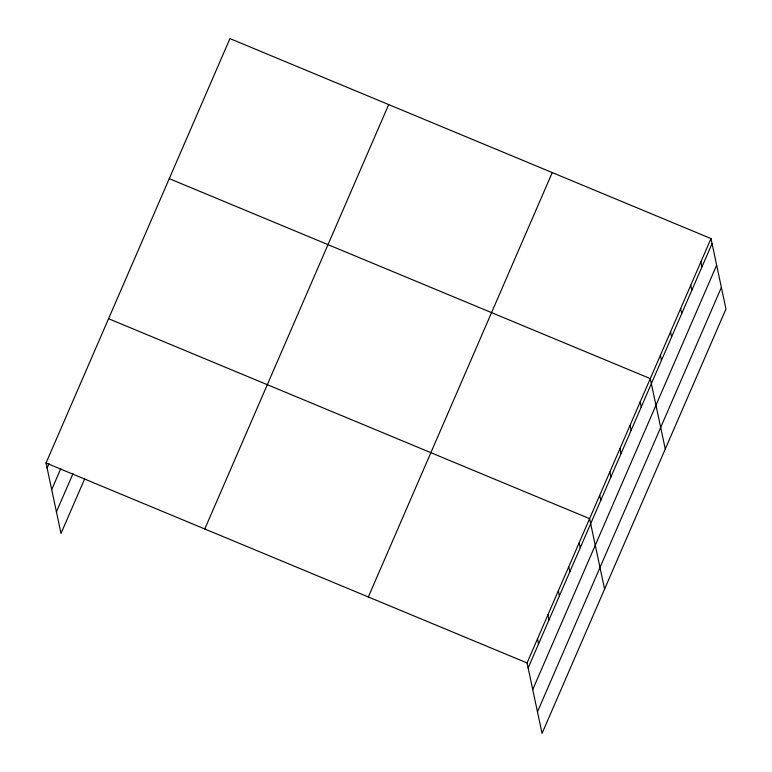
<?xml version="1.0" encoding="UTF-8"?>
<svg xmlns="http://www.w3.org/2000/svg" width="772" height="772" viewBox="0 0 772 772"><rect width="100%" height="100%" fill="white"/><g stroke="black" fill="none" stroke-linecap="round" stroke-linejoin="round"><path stroke-width="1.16" d="M84.698 478.785L61.007 533.433L46.04 462.997L229.95 38.6L710.993 238.567L725.96 309.003L542.05 733.4L527.073 662.955L710.993 238.567M47.111 468.025L49.003 463.644M51.695 489.612L60.698 468.836M56.424 511.846L73.002 473.593M204.783 528.984L388.692 104.587M368.331 596.968L552.25 172.571M528.144 667.983L712.054 243.595M532.728 689.57L716.648 265.182M537.457 711.813L721.376 287.416M169.261 178.65L650.294 378.608L665.271 449.053M108.572 318.701L589.605 518.659L604.582 589.104M46.04 462.997L527.073 662.955M700.87 261.901L701.941 266.929M690.757 285.244L691.828 290.272M680.643 308.588L681.715 313.615M670.53 331.931L671.592 336.959M660.407 355.274L661.479 360.302M640.181 401.951L641.252 406.979M630.068 425.295L631.139 430.322M619.955 448.638L621.016 453.666M609.832 471.981L610.903 477.009M599.719 495.325L600.79 500.352M579.183 542.716L580.254 547.744M568.761 566.764L569.832 571.791M558.339 590.812L559.411 595.839M547.917 614.859L548.988 619.887M537.495 638.907L538.567 643.935"/></g></svg>
